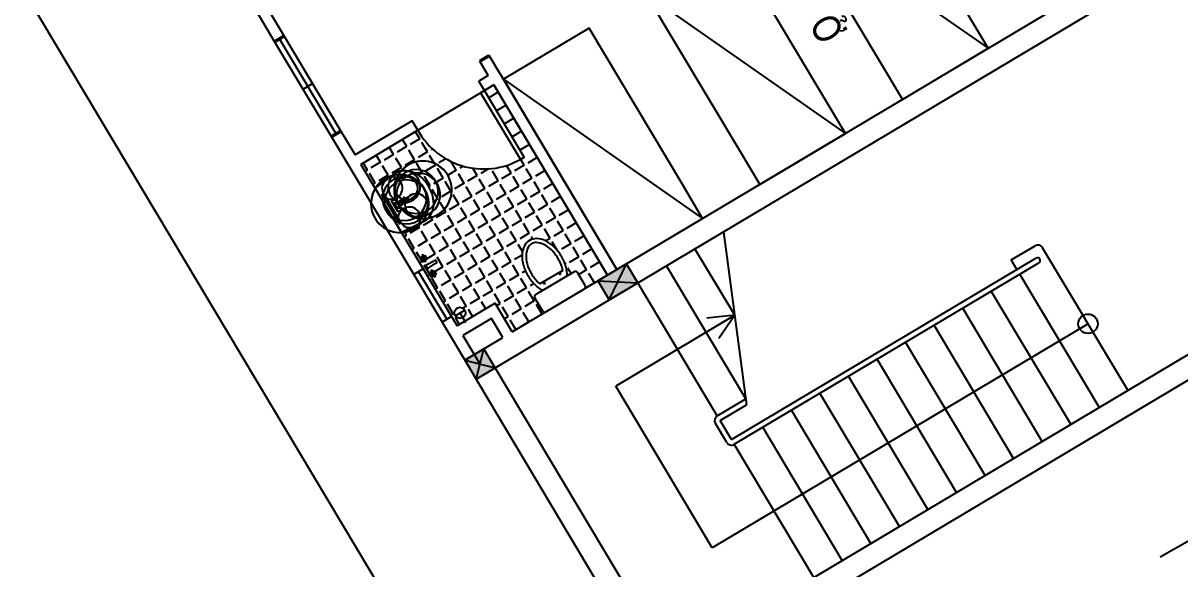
# Model space of a CAD drawing. Header units: millimetres. Extents: x 120 to 288, y 58 to 216.
# Drawn here: x 225.173 to 227.784, y 198.362 to 199.595 of the extents above; entities that cross this region are included whole.
import ezdxf

# ---------------------------------------------------------------- set-up
doc = ezdxf.new("R2010")
doc.units = ezdxf.units.MM
doc.header["$LTSCALE"] = 0.3
doc.header["$MEASUREMENT"] = 0
doc.linetypes.add('DASHED2', pattern=[0.375, 0.25, -0.125])
doc.layers.get('0').update_dxf_attribs({"linetype": 'CONTINUOUS', "lineweight": 13})
doc.layers.get('DEFPOINTS').update_dxf_attribs({"linetype": 'CONTINUOUS', "lineweight": 13})
for name, color, linetype in [('CHUSO', 141, 'CONTINUOUS'), ('KT', 8, 'CONTINUOUS'), ('LAYER 1', 1, 'CONTINUOUS'), ('LAYER1', 1, 'CONTINUOUS'), ('LAYER3', 34, 'CONTINUOUS'), ('LAYER5', 5, 'CONTINUOUS'), ('LAYER7', 7, 'CONTINUOUS'), ('THIETBI', 25, 'CONTINUOUS'), ('TUONG', 7, 'CONTINUOUS')]:
    doc.layers.add(name, color=color, linetype=linetype)
doc.styles.add('ATTR', font='romans.shx', dxfattribs={"width": 0.8, "height": 0.7})
doc.styles.add('HELVE-KT', font='vhelvcn.TTF')
doc.dimstyles.new('1-400', dxfattribs={"dimtxt": 0.2, "dimasz": 0.12, "dimexe": 0.12, "dimexo": 0.2, "dimgap": 0.12, "dimtad": 1, "dimdec": 3, "dimlfac": 4, "dimzin": 4, "dimdsep": 46, "dimtxsty": 'HELVE-KT', "dimblk1": 'DOT', "dimblk2": 'DOT', "dimsah": 1, "dimcen": -0.18, "dimadec": 3, "dimazin": 0, "dimtfac": 1, "dimtdec": 3, "dimtmove": 2, "dimatfit": 3, "dimldrblk": 'DOT', "dimfxl": 0, "dimtolj": 1, "dimtzin": 4, "dimarcsym": 0})

# ---------------------------------------------------------------- blocks, each defined once
blk = doc.blocks.new('_DOT')
at = {"color": 0, "linetype": 'ByBlock'}
blk.add_line((-0.5, 0), (-1, 0), dxfattribs=at)
at = {"color": 0, "linetype": 'ByBlock', "const_width": 0.5}
blk.add_lwpolyline([(-0.25, 0, 1), (0.25, 0, 1)], format="xyb", close=True, dxfattribs=at)
blk = doc.blocks.new('*D1502')
at = {"layer": 'DEFPOINTS', "color": 0, "lineweight": -2, "ltscale": 5}
for p in [(223.736681149283, 202.9129373689066), (226.6180358237253, 198.0819519373618), (226.2508895095132, 197.8629740986476)]:
    blk.add_point(p, dxfattribs=at)
at = {"layer": 'LAYER 1', "color": 0, "lineweight": -2, "ltscale": 5}
for p, q in [((223.5649127783829, 202.8104892027038), (223.2664738125309, 202.6324906304708)), ((223.4310037347927, 202.5908985076524), (226.1894206097915, 197.9660351211877)), ((226.4462674528252, 197.9795037711589), (226.1478284869732, 197.801505198926))]:
    blk.add_line(p, q, dxfattribs=at)
at = {"layer": 'LAYER 1', "color": 0, "lineweight": -2, "ltscale": 5, "xscale": 0.12, "yscale": 0.12, "zscale": 0.12}
for p, rotation in [((223.369534835071, 202.6939595301924), 120.8132059761309), ((226.2508895095132, 197.8629740986476), 300.813205976131)]:
    blk.add_blockref('_DOT', p, dxfattribs=dict(at, rotation=rotation))
at = {"layer": 'LAYER 1', "color": 0, "ltscale": 5, "insert": (225.0009895762385, 200.3922525776827), "char_height": 0.2, "attachment_point": 5, "rotation": 300.8132059761309, "style": 'HELVE-KT'}
blk.add_mtext('\\A1;22.500', dxfattribs=at)
blk = doc.blocks.new('*D1503')
at = {"layer": 'DEFPOINTS', "color": 0, "lineweight": -2, "ltscale": 5}
for p in [(225.3040675338339, 203.8477768855663), (228.8721707771748, 199.4263903292699), (228.1854222082693, 199.0167914540071)]:
    blk.add_point(p, dxfattribs=at)
at = {"layer": 'LAYER 1', "color": 0, "lineweight": -2, "ltscale": 5}
for p, q in [((225.4758359047343, 203.9502250517687), (226.0938771252797, 204.3188446605506)), ((226.0522850024609, 204.1543147382889), (228.8107018774534, 199.5294513518101)), ((228.3571905791697, 199.1192396202095), (228.975231799715, 199.4878592289913))]:
    blk.add_line(p, q, dxfattribs=at)
at = {"layer": 'LAYER 1', "color": 0, "lineweight": -2, "ltscale": 5, "xscale": 0.12, "yscale": 0.12, "zscale": 0.12}
for p, rotation in [((225.9908161027395, 204.2573757608291), 120.8132059759951), ((228.8721707771748, 199.4263903292699), 300.8132059759951)]:
    blk.add_blockref('_DOT', p, dxfattribs=dict(at, rotation=rotation))
at = {"layer": 'LAYER 1', "color": 0, "ltscale": 5, "insert": (227.6222708439038, 201.9556688083117), "char_height": 0.2, "attachment_point": 5, "rotation": 300.81320597599506, "style": 'HELVE-KT'}
blk.add_mtext('\\A1;22.500', dxfattribs=at)
blk = doc.blocks.new('*D1504')
at = {"layer": 'DEFPOINTS', "color": 0, "lineweight": -2, "ltscale": 5}
for p in [(228.6577844631453, 199.2985234547404), (229.0188619707548, 198.6931275989681), (226.6180358237253, 198.0819519373617)]:
    blk.add_point(p, dxfattribs=at)
at = {"layer": 'LAYER 1', "color": 0, "lineweight": -2, "ltscale": 5}
for p, q in [((228.7602326293483, 199.1267550838404), (229.0803308704766, 198.5900665764281)), ((227.0821743538748, 197.5380249813112), (228.9158009482148, 198.6316586992463)), ((226.7204839899282, 197.9101835664617), (227.0405822310565, 197.3734950590494))]:
    blk.add_line(p, q, dxfattribs=at)
at = {"layer": 'LAYER 1', "color": 0, "lineweight": -2, "ltscale": 5, "xscale": 0.12, "yscale": 0.12, "zscale": 0.12}
for p, rotation in [((229.0188619707548, 198.6931275989681), 30.81320597616676), ((226.9791133313347, 197.4765560815894), 210.8132059761668)]:
    blk.add_blockref('_DOT', p, dxfattribs=dict(at, rotation=rotation))
at = {"layer": 'LAYER 1', "color": 0, "ltscale": 5, "insert": (227.8852018877821, 198.275619244225), "char_height": 0.2, "attachment_point": 5, "rotation": 30.81320597616676, "style": 'HELVE-KT'}
blk.add_mtext('\\A1;9.500', dxfattribs=at)
blk = doc.blocks.new('TOILET')
at = {"layer": 'THIETBI', "linetype": 'Continuous'}
for p, q in [((2.25, 0), (-2.25, 0)), ((-2.5, -0.25), (-2.5, -1.75)), ((2.5, -1.75), (2.5, -0.25)), ((-2.25, -2), (2.25, -2)), ((-1.328885587445484, -2.699999999999932), (1.328885587445484, -2.699999999999989)), ((-0.9619002962733703, -2.476023252835319), (-0.9619002962733703, -2.701023903222449)), ((-0.8643275165757132, -2.476023252835319), (-0.9619002962733703, -2.476023252835319)), ((-0.9619002962733703, -2.701023903222449), (-0.8643275165757132, -2.701023903222449)), ((-0.8643275165757132, -2.701023903222449), (-0.8643275165757132, -2.476023252835319)), ((0.8619205168486133, -2.701023903222449), (0.8619205168486133, -2.476023252835319)), ((0.8619205168486133, -2.476023252835319), (0.959493296546043, -2.476023252835319)), ((0.959493296546043, -2.701023903222449), (0.8619205168486133, -2.701023903222449)), ((0.959493296546043, -2.476023252835319), (0.959493296546043, -2.701023903222449))]:
    blk.add_line(p, q, dxfattribs=at)
for centre, radius, start, end in [((-2.25, -0.25), 0.25, 90, 180), ((2.25, -0.25), 0.25, 0, 90), ((-2.25, -1.75), 0.25, 180, 270), ((1.337938406279363, -3.661379033137678), 3.234819193328465, 149.0965747149677, 164.9268623414033), ((-1.337938406280728, -3.661379033138246), 3.234819193329836, 15.07313765860166, 30.90342528502951), ((2.25, -1.75), 0.25, 270, 0), ((2.637457049974273, -4.011362538314529), 4.580641306093185, 164.9268623414104, 180.0000000000054), ((2.637457049974046, -4.011362538315211), 4.180641306093212, 164.9268623413889, 179.9999999999965), ((1.337938406279363, -3.661379033137166), 2.834819193328285, 160.1759760614096, 164.9268623413951), ((-1.337938406280728, -3.661379033138019), 2.834819193329868, 15.07313765856473, 19.82402393859776), ((-2.637457049976319, -4.011362538315325), 4.180641306095254, 5.063761851311246e-12, 15.07313765857124), ((-2.637457049976319, -4.0113625383147), 4.580641306095231, 359.9999999999972, 15.07313765858606), ((2.637457049976774, -4.011362538314927), 4.580641306095572, 180, 195.0731376585856), ((2.637457049976547, -4.011362538314529), 4.180641306095595, 180.0000000000051, 195.0731376585643), ((-2.6374570499745, -4.011362538314586), 4.180641306093665, 344.9268623413959, 359.9999999999953), ((-2.637457049974728, -4.011362538315325), 4.580641306093639, 344.9268623414112, 5.332585182154509e-12), ((1.337938406280728, -4.361346043491835), 3.234819193329827, 195.0731376585933, 213.0315475788831), ((1.337938406280728, -4.361346043491494), 2.834819193329956, 195.0731376585625, 213.0315475788917), ((-1.337938406279591, -4.36134604349229), 2.834819193328596, 326.9684524211129, 344.9268623413986), ((-1.337938406279591, -4.361346043492233), 3.234819193328677, 326.9684524211115, 344.9268623414048), ((0.5168646681929658, -4.8952005445542), 2.255450666327983, 213.0315475788855, 237.5002250693039), ((0.5168646681931932, -4.895200544554314), 1.85545066632798, 213.0315475788863, 237.5002250693021), ((0, -5.706522592530348), 1.293477407469652, 237.5002250693031, 270), ((0, -5.706522592530462), 0.8934774074695488, 237.5002250693035, 270), ((0, -5.706522592530519), 0.8934774074695326, 270, 302.4997749306894), ((0, -5.706522592530519), 1.293477407469453, 270, 302.4997749307029), ((-0.5168646681929658, -4.89520054455437), 1.855450666327776, 302.4997749306895, 326.968452421117), ((-0.5168646681929658, -4.8952005445542), 2.255450666327892, 302.4997749306941, 326.9684524211124)]:
    blk.add_arc(centre, radius, start, end, dxfattribs=at)
blk = doc.blocks.new('la')
at = {"layer": 'THIETBI', "linetype": 'Continuous'}
for p, q in [((-5933.44379870165, 607096.9278938042), (-5954.657236116378, 607330.2757053494)), ((-5700.095987156405, 607278.0555106837), (-5734.787105645424, 607278.0555106837)), ((-5700.095987156405, 607309.1017654629), (-5700.095987156405, 607252.294578268)), ((-5665.404868668316, 607278.0555106837), (-5700.095987156405, 607278.0555106837)), ((-5445.534738199225, 607330.2757053494), (-5466.748175613953, 607096.9278938042)), ((-5944.168579871206, 607224.2085182804), (-5944.168579871206, 607229.5737794738)), ((-5759.493611915408, 607200.4494683815), (-5715.012812269291, 607200.4494683815)), ((-5759.493611915408, 607183.478718451), (-5759.493611915408, 607200.4494683815)), ((-5759.493611915408, 607166.5079685205), (-5759.493611915408, 607183.478718451)), ((-5700.095987156405, 607166.5079685205), (-5759.493611915408, 607166.5079685205)), ((-5719.692424225992, 607191.9640934139), (-5727.825761422886, 607191.9640934139)), ((-5727.825761422886, 607174.9933434834), (-5672.366212892717, 607174.9933434834)), ((-5725.552112052588, 607183.478718451), (-5716.678920921309, 607183.478718451)), ((-5710.190800530276, 607249.5658061604), (-5715.470036458595, 607195.7922466656)), ((-5640.698362400195, 607166.5079685205), (-5700.095987156405, 607166.5079685205)), ((-5684.721937854214, 607195.7922466656), (-5690.001173785327, 607249.5658061604)), ((-5685.179162046312, 607200.4494683815), (-5640.698362400195, 607200.4494683815)), ((-5674.639862261152, 607183.478718451), (-5683.513053392431, 607183.478718451)), ((-5672.366212892717, 607191.9640934139), (-5680.499550089611, 607191.9640934139)), ((-5640.698362400195, 607200.4494683815), (-5640.698362400195, 607183.478718451)), ((-5640.698362400195, 607183.478718451), (-5640.698362400195, 607166.5079685205)), ((-5456.023394444397, 607229.5737794738), (-5456.023394444397, 607224.2085182804)), ((-5466.748175613953, 607096.9278938042), (-5933.44379870165, 607096.9278938042)), ((-5700.095987156405, 607139.3547686327), (-5859.314830218813, 607139.3547686327)), ((-5859.31483021858, 607122.3840186977), (-5540.877144096539, 607122.3840186978)), ((-5540.87714409679, 607139.3547686327), (-5700.095987156405, 607139.3547686327))]:
    blk.add_line(p, q, dxfattribs=at)
for centre, radius in [((-5700.095987156172, 607278.0555106841), 21.21343741315687), ((-5700.095987156172, 607278.0555106841), 16.9707499305255), ((-5742.522861982834, 607183.4787184515), 16.9707499305255), ((-5657.669112330441, 607183.4787184515), 16.9707499305255)]:
    blk.add_circle(centre, radius, dxfattribs=at)
for centre, radius, start, end in [((-5698.920439606671, 607218.2127808502), 260.5626604476124, 90, 106.8298526196501), ((-5698.920439606671, 607218.2127808502), 260.5626604477563, 73.17014738034992, 90), ((-5786.622446788613, 607339.3522209723), 103.2189295367069, 150.4377224630194, 180), ((-5744.464750194129, 607315.4400154066), 151.686082919052, 126.1394149328383, 150.4377224630194), ((-5716.921617746491, 607277.7234812875), 198.3889853030901, 106.8298526196501, 126.1394149328383), ((-5680.919261464987, 607277.7234812875), 198.3889853030873, 53.86058506716174, 73.17014738034992), ((-5653.376129020144, 607315.4400154066), 151.686082919055, 29.56227753698059, 53.86058506716174), ((-5611.218432424728, 607339.3522209723), 103.2189295367252, 0, 29.56227753698059), ((-5809.756896741826, 607330.2757053499), 144.9003393737205, 180, 190.3888578116886), ((-5786.622446788613, 607339.3522209723), 103.2189295367414, 180, 209.5622775369806), ((-5744.464750194129, 607363.2644265287), 151.6860829190531, 209.5622775369806, 233.8605850671617), ((-5653.376129020144, 607363.2644265287), 151.686082919052, 306.1394149328383, 330.4377224630194), ((-5611.218432424728, 607339.3522209723), 103.2189295367332, 330.4377224630194, 0), ((-5859.31483021858, 607224.2085182809), 84.85374965263226, 180, 270), ((-5859.31483021858, 607224.2085182809), 101.8244995831652, 218.2452544057623, 270), ((-5716.921617746491, 607400.9809606525), 198.3889853029024, 233.8605850671617, 253.1701473803499), ((-5698.920439606671, 607460.4916610897), 260.5626604475996, 253.1701473803499, 266.458658478582), ((-5719.692424225759, 607196.2067809005), 4.242687482640058, 270, 354.3929373133142), ((-5700.095987156172, 607232.2578273343), 20.03675093646151, 59.74728664221707, 120.2527133577829), ((-5698.920439606671, 607460.4916610897), 260.5626604477354, 273.0264019199498, 286.8298526196501), ((-5680.499550089378, 607196.2067809005), 4.242687482625124, 185.6070626866857, 270), ((-5680.919261464987, 607400.9809606525), 198.3889853030186, 286.8298526196501, 306.1394149328383), ((-5540.877144096557, 607224.2085182809), 84.85374965263226, 270, 0), ((-5540.877144096557, 607224.2085182809), 101.8244995831627, 270, 321.7547455942377)]:
    blk.add_arc(centre, radius, start, end, dxfattribs=at)
blk.add_spline([(-5445.534738204817, 607330.275705352), (-5488.399266112272, 607435.7992354915), (-5558.166908814947, 607489.0372223724), (-5649.338553096775, 607517.3672669327), (-5750.853421221862, 607517.367266933), (-5842.025065503458, 607489.0372223728), (-5911.792708206598, 607435.7992354913), (-5950.069890455718, 607366.4471325721), (-5954.657236119176, 607330.275705352)], degree=3, dxfattribs=at)
blk = doc.blocks.new('WALFCT1T')
for p, q in [((-5.5, -1), (-5, -1)), ((-5.5, -2), (-5.5, -1)), ((-2.5, -2), (-5.5, -2)), ((-5, -2), (-5, -2.5)), ((-5, -2.5), (-3, -2.5)), ((-3, -1), (-2.5, -1)), ((-3, -2.5), (-3, -2)), ((-2.5, -1), (-2.5, -2)), ((-1, -0.5), (1, -0.5)), ((2.5, -1), (3, -1)), ((2.5, -2), (2.5, -1)), ((5.5, -2), (2.5, -2)), ((3, -2), (3, -2.5)), ((3, -2.5), (5, -2.5)), ((5, -1), (5.5, -1)), ((5, -2.5), (5, -2)), ((5.5, -1), (5.5, -2)), ((0.75, -5.5), (-0.75, -5.5))]:
    blk.add_line(p, q)
for points in [[(-3, 0), (-3, -1), (-5, -1), (-5, 0)], [(-0.25, -0.5), (-0.25, 0), (0.25, 0), (0.25, -0.5)], [(5, 0), (5, -1), (3, -1), (3, 0)]]:
    blk.add_lwpolyline(points, close=True)
for centre, radius, start, end in [((-13.26580000000001, -3.619500000000016), 12.65625, 351.4554000000001, 14.26943), ((13.26579999999998, -3.619500000000016), 12.65624, 165.7306, 188.5446)]:
    blk.add_arc(centre, radius, start, end)
at = {"style": 'ATTR', "width": 0.8, "flags": 9}
blk.add_attdef('ESTCODE', (0, 0), '', height=0.7, dxfattribs=at)

msp = doc.modelspace()

# ---------------------------------------------------------------- hatches: boundary and pattern name
at = {"layer": 'LAYER7', "ltscale": 5}
h = msp.add_hatch(color=256, dxfattribs=at)
h.paths.add_polyline_path([(226.4704225038367, 199.0127233932872), (226.4960345453728, 198.9697813005332), (226.5154350941375, 199.0104613780859)])
h.paths.add_polyline_path([(226.5154350941375, 199.0104613780713), (226.5348356429095, 199.0511414556095), (226.4704225038367, 199.0127233932872)])
h.paths.add_polyline_path([(226.4960345453801, 198.9697813005478), (226.5604476844819, 199.0081993628846), (226.5154350941375, 199.0104613780859)])
h.paths.add_polyline_path([(226.5154350941521, 199.0104613780859), (226.5604476844892, 199.0081993628701), (226.534835642924, 199.0511414556095)])
h = msp.add_hatch(color=256, dxfattribs=at)
h.paths.add_polyline_path([(226.2041049219042, 198.824774076842), (226.1698278547774, 198.8334391023964), (226.1954398963062, 198.7904970097006)])
h.paths.add_polyline_path([(226.2041049218897, 198.8247740768275), (226.1954398963207, 198.7904970097006), (226.2383819890601, 198.8161090512585)])
h.paths.add_polyline_path([(226.2127699474877, 198.8590511439688), (226.2041049219042, 198.824774076842), (226.238381989031, 198.8161090512585)])
h.paths.add_polyline_path([(226.2127699474731, 198.8590511439834), (226.1698278547628, 198.8334391024255), (226.2041049219042, 198.824774076842)])
at = {"layer": 'THIETBI', "ltscale": 5}
h = msp.add_hatch(dxfattribs=at)
h.set_pattern_fill('ANGLE', color=256, scale=0.1250000000033907, angle=120.8132059761627, style=0)
h.set_pattern_definition([(120.8132059761627, (226.4918935501992, 199.0255294140661), (-0.02952268874924716, -0.01760827856660557), [0.02500000000067814, -0.009375000000254303]), (210.8132059761628, (226.4918935501992, 199.0255294140661), (0.01760827856660557, -0.02952268874924716), [0.02500000000067814, -0.009375000000254303])])
edge = h.paths.add_edge_path()
edge.add_line((225.9351784855971, 199.2756660504674), (225.9672930174857, 199.2218216427822))
edge.add_line((225.9672930174929, 199.2218216427718), (226.0093653730681, 199.2523975651953))
edge.add_ellipse((226.0332274250759, 199.2251421230467), major_axis=(-0.03512028583503091, 0.008878185935925657), ratio=0.9999999988555627, start_angle=314.9999999672143, end_angle=325.38885719026274, ccw=False)
edge.add_spline(control_points=[(226.0146714577058, 199.2562537417689), (226.0174078081618, 199.2576163681515), (226.0260890400532, 199.2619393800851), (226.0439194559658, 199.2617410164094), (226.0644586094641, 199.2532045227708), (226.0821895834451, 199.2368032165832), (226.0948883202291, 199.215549905246), (226.1006685455795, 199.1923906092852), (226.0989874664447, 199.1663771709136), (226.0867701864263, 199.1539555978961), (226.079869789879, 199.1469398153567)], knot_values=[0, 0, 0, 0, 36.4611558699869, 115.6751499635459, 203.4350907996118, 298.9068674971734, 400.42173562226, 495.8935123201131, 583.653453155385, 697.5507014357958, 697.5507014357958, 697.5507014357958, 697.5507014357958], degree=3, periodic=0)
edge.add_line((226.079869789879, 199.1469398153713), (226.0270589780926, 199.1216158307084))
edge.add_line((226.0270589780921, 199.1216158307216), (226.1528808387873, 198.9106582622912))
edge.add_line((226.1528808387884, 198.9106582622917), (226.1704165367605, 198.9211171150532))
edge.add_line((226.1704165367628, 198.9211171150528), (226.1654382235094, 198.9294639385154))
edge.add_arc((226.159035213117, 198.9401994617074), 0.01250000000106667, 120.81320597616269, 300.81320597616275, ccw=False)
edge.add_arc((226.159035213117, 198.9401994617074), 0.01250000000106667, -59.18679402383731, 120.81320597616269, ccw=False)
edge.add_line((226.1654382235065, 198.9294639385189), (226.1704165367599, 198.9211171150563))
edge.add_line((226.1704165367628, 198.9211171150528), (226.2387650242231, 198.9618823453822))
edge.add_line((226.2387650242235, 198.9618823453784), (226.2771830865566, 198.8974692062791))
edge.add_line((226.2771830865458, 198.8974692062911), (226.3524894408755, 198.9423843316083))
edge.add_ellipse((226.3500308776493, 198.9474674834055), major_axis=(-0.005453447994520333, 0.001378597130862725), ratio=0.9999999987998787, start_angle=45.00000003438089, end_angle=134.9999999656191, ccw=False)
edge.add_line((226.3451998920136, 198.9445861290587), (226.3279117643057, 198.9735720411085))
edge.add_ellipse((226.3327427495897, 198.9764533960115), major_axis=(-0.005453447987975535, 0.00137859712920824), ratio=0.9999999986131136, start_angle=314.99999996026867, end_angle=405.00000003973133, ccw=False)
edge.add_line((226.3298613949592, 198.9812843814725), (226.345559254888, 198.9906470886729))
edge.add_ellipse((226.3800464186425, 199.0547412654851), major_axis=(-0.07056367316371874, 0.01783804988410713), ratio=0.9999999968645755, start_angle=60.073137736227125, end_angle=75.90342532722917, ccw=False)
edge.add_ellipse((226.4011245347574, 199.0764818228345), major_axis=(-0.0999211567209834, 0.02525943588468168), ratio=0.9999999988377523, start_angle=45.00000003329592, end_angle=60.0731376877938, ccw=False)
edge.add_ellipse((226.4011245347574, 199.0764818228345), major_axis=(-0.02525943588468161, -0.09992115672098302), ratio=0.999999998837754, start_angle=-60.07313768779369, end_angle=-45.00000003329592, ccw=False)
edge.add_ellipse((226.3719790057658, 199.068267387207), major_axis=(-0.07056367286978871, 0.01783804980980348), ratio=0.9999999969642842, start_angle=11.968452452006204, end_angle=29.926862413886226, ccw=False)
edge.add_ellipse((226.3499597280461, 199.0691203418537), major_axis=(-0.04919993160749656, 0.01243743125833235), ratio=0.9999999990923826, start_angle=347.49977491656864, end_angle=371.9684524286788, ccw=False)
edge.add_ellipse((226.3306210390074, 199.0788412001421), major_axis=(-0.02821564705821288, 0.007132736961821686), ratio=0.9999999992607727, start_angle=314.9999999788227, end_angle=347.4997749159088, ccw=False)
edge.add_ellipse((226.3306210390074, 199.0788412001421), major_axis=(-0.007132736961821686, -0.02821564705821288), ratio=0.9999999992607727, start_angle=192.5002250840912, end_angle=225.0000000211773, ccw=False)
edge.add_ellipse((226.3299840025866, 199.0572061784333), major_axis=(-0.01243743125833234, -0.04919993160749656), ratio=0.9999999990923838, start_angle=168.0315475713212, end_angle=192.5002250834314, ccw=False)
edge.add_ellipse((226.3202705181611, 199.0374267865554), major_axis=(-0.01783804980980347, -0.0705636728697887), ratio=0.9999999969642844, start_angle=150.0731375861138, end_angle=168.0315475479937, ccw=False)
edge.add_ellipse((226.2991924020389, 199.015686229206), major_axis=(-0.0999211567209834, 0.02525943588468168), ratio=0.9999999988377523, start_angle=225.0000000332959, end_angle=240.0731376877938, ccw=False)
edge.add_ellipse((226.2991924020389, 199.015686229206), major_axis=(-0.02525943588468161, -0.09992115672098302), ratio=0.999999998837754, start_angle=119.92686231220631, end_angle=134.9999999667041, ccw=False)
edge.add_ellipse((226.3283379310378, 199.0239006648189), major_axis=(-0.01783804988410719, -0.07056367316371898), ratio=0.9999999968645723, start_angle=104.09657467277071, end_angle=119.92686226377279, ccw=False)
edge.add_line((226.40112127272, 199.0237860583729), (226.4168191326989, 199.0331487656031))
edge.add_ellipse((226.4197004873931, 199.0283177801757), major_axis=(-0.005453447994520333, 0.001378597130862725), ratio=0.9999999987998787, start_angle=225.0000000343809, end_angle=314.99999996561905, ccw=False)
edge.add_line((226.4245314728905, 199.0311991347553), (226.4418196006557, 199.002213222638))
edge.add_ellipse((226.4369886154527, 198.9993318675697), major_axis=(-0.001378597130862724, -0.005453447994520334), ratio=0.9999999987998788, start_angle=45.00000003438089, end_angle=134.9999999656191, ccw=False)
edge.add_line((226.4402927615811, 198.9947530485369), (226.491893550195, 199.02552941406))
edge.add_line((226.4918935501992, 199.0255294140661), (226.2357731346798, 199.4549503413079))
edge.add_line((226.2357731346783, 199.4549503413), (226.2143020883378, 199.4421443205547))
edge.add_line((226.2143020883377, 199.4421443205501), (226.3039442337567, 199.2918469959986))
edge.add_arc((226.2125690832108, 199.435288907116), 0.1700735135376075, 209.1285216605004, 302.49789029546423, ccw=False)
edge.add_line((226.0640047637717, 199.352502175112), (225.9351784855981, 199.2756660504607))
edge = h.paths.add_edge_path(flags=16)
edge.add_line((226.1033496103992, 199.0597787511797), (226.1071915302381, 199.0533372467659))
edge.add_ellipse((226.1311716750788, 198.9947756283655), major_axis=(-0.01550920546126777, -0.06135124143659384), ratio=0.999999999893888, start_angle=216.4554000032151, end_angle=239.2693999915702)
edge.add_line((226.0863607469291, 199.0394577373227), (226.0844397681744, 199.0426785210952))
edge.add_line((226.0844397681722, 199.0426785211021), (226.0822926635338, 199.0413979190233))
edge.add_line((226.0822926635228, 199.0413979190198), (226.0810120614441, 199.0435450236581))
edge.add_line((226.0810120614406, 199.0435450236546), (226.0831591660664, 199.0448256257259))
edge.add_line((226.0831591660753, 199.0448256257368), (226.0812382135614, 199.0480463654847))
edge.add_ellipse((226.0632188308591, 199.1087078712007), major_axis=(-0.0613512899310799, 0.01550921772036686), ratio=0.999999999898956, start_angle=120.7305700035395, end_angle=143.5446000034201)
h.paths.add_polyline_path([(226.0795818648985, 199.0703455281182), (226.084704273213, 199.061757109579), (226.0825571685637, 199.0604765074968), (226.0838377706386, 199.0583294028474), (226.0795435613691, 199.0557681986975), (226.0782629592941, 199.0579153033323), (226.07396875001, 199.0553540991677), (226.0688463416955, 199.0639425177214), (226.073140550965, 199.0665037218714), (226.0718599488973, 199.0686508265208), (226.0761541581669, 199.0712120306853), (226.0774347602492, 199.0690649260359)], flags=16)
h.paths.add_polyline_path([(226.1000714981565, 199.0359918539179), (226.105193906471, 199.0274034353497), (226.1030468018216, 199.026122833282), (226.1043274038966, 199.0239757286472), (226.100033194627, 199.0214145244827), (226.098752592552, 199.0235616291175), (226.0944583832679, 199.0210004249529), (226.0893359749534, 199.0295888435066), (226.093630184223, 199.0321500476566), (226.0923495821553, 199.034297152306), (226.0966437914249, 199.0368583564705), (226.0979243935071, 199.0347112518211)], flags=16)

# ---------------------------------------------------------------- linework, layer by layer
at = {"layer": 'LAYER 1', "ltscale": 5}
for p, q in [((226.7536871017292, 199.1234535498515), (226.8059471863016, 198.7325431056379)), ((226.1482996899285, 198.9337964513106), (226.169770736291, 198.9466024720896)), ((226.159035213117, 198.9401994617074), (226.171841233896, 198.9187284153304)), ((226.7789161080727, 198.9347381629923), (226.510626236297, 198.7747214775591)), ((226.7789161080727, 198.9347381629923), (226.7158032336956, 198.928214235435)), ((226.7789161080727, 198.9347381629923), (226.7431834990348, 198.8823074735556)), ((227.5763367130494, 198.9154929357464), (226.7283285895028, 198.4097136893979)), ((226.7283285895028, 198.4097136893979), (226.510626236297, 198.7747214775591))]:
    msp.add_line(p, q, dxfattribs=at)
at = {"layer": 'LAYER 1', "linetype": 'DASHED2', "lineweight": -2, "ltscale": 2, "flags": 128}
msp.add_lwpolyline([(205.5488477759726, 206.1680239932938), (214.4802113658633, 190.8399190759409), (216.0738420140214, 191.7924435749482), (225.6849406822502, 197.164608848896), (226.3696912232725, 197.6103295294415), (228.9542198319313, 199.0804718375402), (231.3475093285168, 200.4418327191415), (233.4804236789031, 201.7062009141845), (235.2097114620218, 202.7313037145977), (235.5205092910918, 202.9155412534491), (235.6204139839527, 202.9750722615317), (236.2057748182641, 203.3019975992174), (237.5072879520584, 204.0288956011026), (238.9187352454982, 204.8171920773784), (239.9492391617392, 205.3927308238613)], dxfattribs=at)
at = {"layer": 'LAYER 1', "ltscale": 5}
for centre, radius in [((226.159035213117, 198.9401994617074), 0.01250000000033907), ((227.5763367130494, 198.9154929357464), 0.02192545302446336)]:
    msp.add_circle(centre, radius, dxfattribs=at)
at = {"layer": 'LAYER5', "color": 163, "linetype": 'Continuous'}
for p, q in [((225.8796218896969, 199.3444117023319), (225.7515616819437, 199.5591221659706)), ((225.7622972051322, 199.5655251763528), (225.8903574128854, 199.3508147127286)), ((225.7408261587698, 199.5527191555884), (225.8688863665229, 199.3380086919497)), ((225.8048562626427, 199.4453639237618), (225.8263273089906, 199.4581699445407)), ((226.0640047636625, 199.3525021753012), (226.214302088214, 199.4421443207393)), ((226.7717470272546, 198.6539270978683), (227.4588205108521, 199.0637197626784)), ((226.7781500376223, 198.6431915746944), (227.4652235212343, 199.0529842395044)), ((226.7397319753072, 198.7076047137962), (226.804145114409, 198.746022776133)), ((226.7461349857113, 198.6968691906077), (226.8059471863162, 198.7325431056524)), ((226.7717470272546, 198.6539270978683), (226.7461349857113, 198.6968691906077)), ((226.7610115040661, 198.6475240874715), (226.7353994625228, 198.6904661802255))]:
    msp.add_line(p, q, dxfattribs=at)
msp.add_lwpolyline([(226.2143020883304, 199.4421443205356), (226.2057136697767, 199.4370219122211), (226.2953558152149, 199.2867245876841), (226.3039442337686, 199.2918469959986)], close=True, dxfattribs=at)
for points in [[(226.0760447141365, 199.0394845404662), (226.1400748180167, 198.9321293086396)], [(226.0545736677741, 199.0266785196727), (226.1186037716543, 198.9193232878606)], [(226.065309190948, 199.0330815300695), (226.1293392948282, 198.9257262982574)]]:
    msp.add_lwpolyline(points, dxfattribs=at)
for centre, radius, start, end in [((226.2125690832108, 199.435288907116), 0.1700735135344999, 209.1285216615537, 302.4978902978582), ((227.4620220160505, 199.0583520010841), 0.006250000002352322, 300.8132059775949, 120.8132059775949), ((226.7461349856967, 198.6968691906077), 0.01250000000033907, 120.8132059775949, 210.8132059618669), ((226.7717470272401, 198.6539270978683), 0.01250000000033907, 210.8132059767408, 300.8132059775949)]:
    msp.add_arc(centre, radius, start, end, dxfattribs=at)
at = {"layer": 'LAYER7', "ltscale": 5}
for p, q in [((226.2771830865458, 198.8974692062911), (227.7157431929008, 199.7554725982773)), ((226.1954398963062, 198.7904970097006), (227.7628262808066, 199.7253365263168)), ((225.7174761324204, 199.6406738386286), (225.7622972051322, 199.5655251763528)), ((225.696005086058, 199.6278678178496), (225.7408261587698, 199.5527191555884)), ((226.2229671139139, 199.476421387677), (226.2037580827528, 199.5086279572279)), ((226.2508411706513, 199.4784918852674), (226.2252291291006, 199.5214339780068)), ((226.513364596547, 199.0383354348305), (226.2444381602618, 199.4892274084559)), ((226.2229671139139, 199.476421387677), (226.2014960675515, 199.4636153669126)), ((226.2229671139139, 199.476421387677), (226.2014960675515, 199.4636153669126)), ((226.2143020883304, 199.4421443205356), (226.2014960675515, 199.4636153669126)), ((226.2143020883232, 199.4421443205501), (226.2357731346856, 199.4549503413145)), ((226.2357731346856, 199.4549503413145), (226.2143020883232, 199.4421443205501)), ((226.4918935501992, 199.0255294140661), (226.2357731346856, 199.4549503413145)), ((226.2357731346856, 199.4549503413145), (226.2357731346856, 199.4549503413145)), ((226.2357731346856, 199.4549503413145), (226.4918935501992, 199.0255294140661)), ((225.8903574128854, 199.3508147127286), (225.9223724648255, 199.2971370968153)), ((226.051198743, 199.3739732214744), (225.9223724648255, 199.2971370968153)), ((226.051198743, 199.3739732214744), (225.9223724648255, 199.2971370968153)), ((225.9351784855971, 199.2756660504674), (226.0640047637717, 199.352502175112)), ((226.0640047637717, 199.352502175112), (225.9351784855971, 199.2756660504674)), ((226.0640047637717, 199.352502175112), (226.051198743, 199.3739732214744)), ((225.8688863665229, 199.3380086919497), (226.0545736677741, 199.0266785196727)), ((225.9351784855971, 199.2756660504674), (226.0760447141365, 199.0394845404662)), ((227.4030723973628, 199.059578767512), (227.4567500132689, 199.0915938194375)), ((226.77891610808, 198.9347381630068), (226.6892739626419, 199.0850354875292)), ((227.665978858473, 198.7651956111949), (227.4738885468396, 199.0872613066458)), ((226.0760447141365, 199.0394845404662), (226.0545736677741, 199.0266785196727)), ((226.5348356429095, 199.0511414556095), (226.4704225038222, 199.0127233932872)), ((226.4960345453801, 198.9697813005478), (226.5348356429095, 199.0511414556095)), ((226.5604476844674, 199.0081993628701), (226.5348356429095, 199.0511414556095)), ((226.5924265403519, 198.1248945724219), (228.1598129248523, 199.0597340890672)), ((226.804145114409, 198.746022776133), (226.6248608235546, 199.0466174252069)), ((227.4158784181272, 199.038107721135), (227.4030723973628, 199.059578767512)), ((226.4704225038222, 199.0127233932872), (226.5604476844674, 199.0081993628701)), ((226.4704225038222, 199.0127233932872), (226.4960345453801, 198.9697813005478)), ((226.4918935501992, 199.0255294140661), (226.4918935501992, 199.0255294140661)), ((228.1854249664029, 199.0167919963424), (226.6180385819025, 198.0819524797116)), ((227.6015657193857, 198.7267775488726), (227.422281428524, 199.0273721979611)), ((226.4960345453801, 198.9697813005478), (226.5604476844674, 199.0081993628701)), ((226.7397319753218, 198.7076047137962), (226.5604476844674, 199.0081993628701)), ((227.5371525802984, 198.6883594865503), (227.3578682894367, 198.9889541356242)), ((226.2387650242235, 198.9618823453784), (226.1528808387884, 198.9106582622917)), ((226.2771830865458, 198.8974692062911), (226.2387650242235, 198.9618823453784)), ((226.1400748180167, 198.9321293086396), (226.1186037716543, 198.9193232878606)), ((226.1400748180167, 198.9321293086396), (226.1528808387884, 198.9106582622917)), ((227.4727394412112, 198.649941424228), (227.2934551503495, 198.9505360733019)), ((226.1186037716543, 198.9193232878606), (226.1826338755272, 198.8119680560485)), ((226.2300999986546, 198.927605278237), (226.1656868595674, 198.8891872159147)), ((226.255712040198, 198.8846631855267), (226.2300999986546, 198.927605278237)), ((227.4083263021239, 198.6115233618912), (227.2290420112622, 198.9121180109796)), ((226.1656868595674, 198.8891872159147), (226.2041049218897, 198.8247740768275)), ((226.1698278547483, 198.8334391024255), (226.255712040198, 198.8846631855267)), ((226.2127699474731, 198.8590511439834), (226.1698278547483, 198.8334391024255)), ((226.1954398963062, 198.7904970097006), (226.2127699474731, 198.8590511439834)), ((226.238381989031, 198.8161090512585), (226.2127699474731, 198.8590511439834)), ((227.3439131630366, 198.5731052995689), (227.1646288721749, 198.8736999486573)), ((226.1698278547483, 198.8334391024255), (226.238381989031, 198.8161090512585)), ((226.1698278547483, 198.8334391024255), (226.1954398963062, 198.7904970097006)), ((227.2795000239494, 198.534687237232), (227.1002157330877, 198.835281886335)), ((226.6180385819025, 198.0819524797116), (226.1826338755272, 198.8119680560485)), ((226.1954398963062, 198.7904970097006), (226.238381989031, 198.8161090512585)), ((226.6353686330767, 198.1505066139798), (226.238381989031, 198.8161090512585)), ((227.2150868848621, 198.4962691749097), (227.0358025940004, 198.7968638240127)), ((227.1506737457748, 198.4578511125874), (226.9713894549132, 198.7584457616758)), ((227.0862606066876, 198.4194330502651), (226.9069763158259, 198.7200276993535)), ((227.0218474676003, 198.3810149879428), (226.8425631767386, 198.6816096370312)), ((226.957434328513, 198.3425969256205), (226.7781500376514, 198.6431915746944))]:
    msp.add_line(p, q, dxfattribs=at)
msp.add_arc((227.4631530236511, 199.0808582962636), 0.01250000000033907, 30.81320597674074, 120.8132059775949, dxfattribs=at)
at = {"layer": 'THIETBI', "ltscale": 5}
for p, q in [((226.9013755719498, 199.8519369853748), (227.3507354047251, 199.5377702450933)), ((226.5793098764989, 199.6598466737341), (227.0286697092888, 199.3456799334672)), ((226.2572441810335, 199.4677563620935), (226.7066040138234, 199.153589621812))]:
    msp.add_line(p, q, dxfattribs=at)
msp.add_lwpolyline([(227.1574959874633, 199.4225160581118), (227.3507354047251, 199.5377702450933), (227.0946149892115, 199.9671911723563), (226.9013755719498, 199.8519369853748)], close=True, dxfattribs=at)
for points in [[(226.789050557898, 199.308187717892), (226.8354302920125, 199.2304257464712), (227.0286697092888, 199.3456799334672), (226.7725492937752, 199.7751008607156), (226.5793098764989, 199.6598466737341), (226.789050557898, 199.308187717892)], [(226.6602242797089, 199.2313515932328), (226.4504835983098, 199.583010549075), (226.2572441810335, 199.4677563620935), (226.513364596547, 199.0383354348305), (226.7066040138234, 199.153589621812), (226.6602242797089, 199.2313515932328)]]:
    msp.add_lwpolyline(points, dxfattribs=at)
at = {"layer": 'TUONG', "linetype": 'ByBlock', "ltscale": 5, "const_width": 0.007500000000203442}
for points in [[(225.7622972051322, 199.5655251763528), (225.7408261587698, 199.5527191555884)], [(226.2252291291006, 199.5214339780068), (226.2037580827528, 199.5086279572279)], [(225.8903574128854, 199.3508147127286), (225.8688863665229, 199.3380086919497)]]:
    msp.add_lwpolyline(points, dxfattribs=at)

# ---------------------------------------------------------------- block references
at = {"layer": 'CHUSO', "linetype": 'Continuous', "xscale": 0.02250000000685061, "yscale": 0.02250000000685061, "zscale": 0.02250000000061033, "rotation": 210.8132059623869}
msp.add_blockref('TOILET', (226.3963911012179, 198.968568690063), dxfattribs=at)
at = {"layer": 'KT', "xscale": 0.000250000003865629, "yscale": 0.0002499999813918956, "zscale": 0.0002500000000067814, "rotation": 300.8132055738304}
msp.add_blockref('la', (96.37707000545197, 120.2028906155756), dxfattribs=at)
at = {"layer": 'LAYER3', "linetype": 'Continuous', "ltscale": 0.4, "xscale": -0.004999999998598774, "yscale": 0.005000000008574713, "zscale": 0.005000000000135629, "rotation": 120.8132060147284}
msp.add_blockref('WALFCT1T', (226.0816523624817, 199.0424714713445), dxfattribs=at)

# ---------------------------------------------------------------- texts
at = {"layer": 'LAYER1', "linetype": 'Continuous', "ltscale": 0.05, "insert": (226.8548585580647, 199.8648249340768), "char_height": 0.06250000000169535, "width": 4.365550000118417, "attachment_point": 1, "rotation": 300.81320597616275, "style": 'HELVE-KT'}
msp.add_mtext('PHOØNG ÔÛ ', dxfattribs=at)

# ---------------------------------------------------------------- dimensions: what is measured, and where the dimension line sits
at = {"layer": 'LAYER 1', "ltscale": 5}
for p1, p2, distance, picture, middle in [((225.3040675338339, 203.8477768855663), (228.1854222082693, 199.016791454007), 0.7996216827415235, '*D1503', (227.6222708439038, 201.9556688083117)), ((223.736681149283, 202.9129373689066), (226.6180358237252, 198.0819519373617), -0.4274900114474589, '*D1502', (225.0009895762385, 200.3922525776827)), ((226.6180358237252, 198.0819519373617), (228.6577844631453, 199.2985234547404), -0.7048979420368511, '*D1504', (227.8852018877821, 198.275619244225))]:
    dim = msp.add_aligned_dim(p1=p1, p2=p2, distance=distance, dimstyle='1-400', dxfattribs=at)
    dim.commit()
    dim.dimension.update_dxf_attribs({"geometry": picture, "text_midpoint": middle})

doc.saveas('drawing.dxf')
